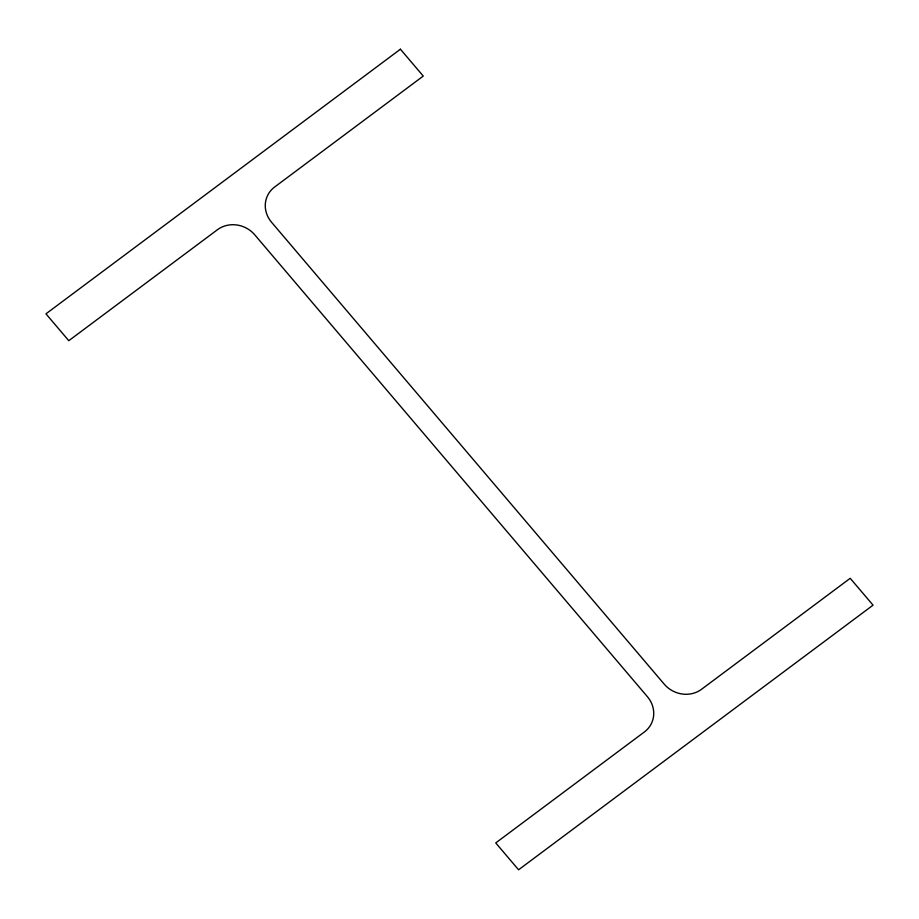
<?xml version="1.0" encoding="UTF-8"?>
<svg xmlns="http://www.w3.org/2000/svg" width="919" height="919" viewBox="0 0 919 919"><rect width="100%" height="100%" fill="white"/><g stroke="black" fill="none" stroke-linecap="round" stroke-linejoin="round"><path stroke-width="1.38" d="M400.42 49.212L45.95 313.838L68.787 340.696L217.435 229.727A26.823 24.767 25.2 0 1 254.735 234.804L647.447 696.751A26.823 24.767 25.2 0 1 644.391 731.961L495.743 842.93L518.58 869.788L873.05 605.161L850.213 578.304L701.565 689.273A26.823 24.767 25.2 0 1 664.265 684.196L271.553 222.249A26.823 24.767 25.2 0 1 274.609 187.039L423.257 76.07L400.42 49.212"/></g></svg>
